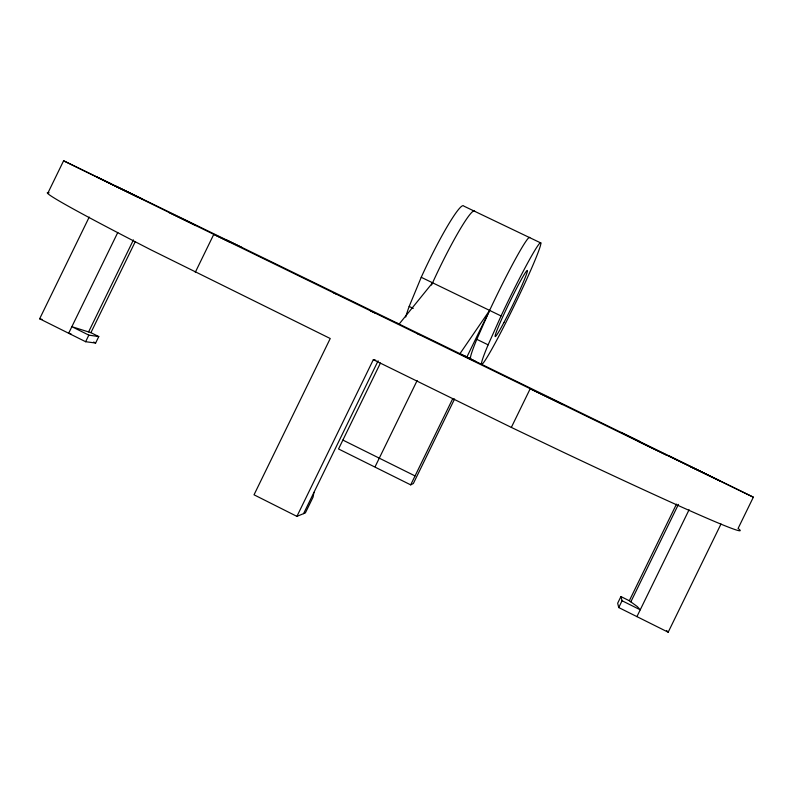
<?xml version="1.0" encoding="UTF-8"?>
<svg xmlns="http://www.w3.org/2000/svg" width="793" height="793" viewBox="0 0 793 793"><rect width="100%" height="100%" fill="white"/><g stroke="black" fill="none" stroke-linecap="round" stroke-linejoin="round"><path stroke-width="1.19" d="M313.929 492.413L313.086 497.092L305.374 512.902L296.909 516.372L254.028 494.802L330.235 338.522L150.918 249.835A385.428 8.188 26 0 1 49.097 192.778M405.709 317.022A67.256 7.038 -64.2 0 1 409.178 306.435L421.232 277.292A67.256 7.038 -64.2 0 1 463.796 206.101L540.836 242.975M397.6 323.326L470.665 358.882A67.524 4.213 -64.1 0 1 476.801 339.325L489.608 310.41A67.524 4.213 -64.1 0 1 529.783 237.682M488.121 344.836L501.067 315.961A67.574 3.737 -64.1 0 1 540.856 243.203A67.574 3.737 -64.1 0 1 501.295 331.514A67.574 3.737 -64.1 0 1 488.121 344.836L476.801 339.325M48.105 192.59L63.599 160.791L141.997 198.845M98.768 336.579L88.836 335.132L71.866 326.676L90.908 332.673L98.768 336.579L95.626 343.032L85.624 341.714L39.65 318.786L89.212 217.084M117.78 232.478L68.664 333.258L70.993 333.833M88.618 331.87L133.432 239.912M85.624 341.714L88.836 335.132M90.908 332.673L135.276 241.647M195.296 272.286L213.763 234.401L562.762 404.589M296.909 516.372L373.334 359.675L375.733 360.23M303.58 513.646L378.122 360.795M380.452 363.035L338.542 448.967L410.695 484.86L413.341 483.522L454.587 398.968M431.501 285.014L432.581 282.794A67.296 6.572 -64.2 0 1 474.759 211.344M375.129 466.68L417.138 380.551M466.849 357.078L489.608 310.41L459.89 353.787L475.156 361.142M410.695 484.86L452.803 398.542M373.334 359.675L511.336 427.407L530.19 388.768L666.516 455.162M620.919 596.564L622.069 600.747L640.238 609.807L637.354 606.615L629.315 600.747L620.919 596.564L617.668 603.225L618.738 607.557L668.182 632.209L721.006 523.995M618.738 607.557L622.069 600.747M629.315 600.747L676.479 504.12M630.841 601.857L678.411 504.398M636.918 616.617L689.077 509.76M620.939 432.354L753.35 497.181L738.075 528.475A385.428 8.188 26 0 1 563.793 452.466L511.336 427.407M399.097 324.129L432.581 282.794M39.65 318.786L42.049 319.401M753.35 497.181L638.196 441.304M417.485 333.734L419.517 334.696M370.42 310.826L375.267 313.136M333.278 292.647L336.43 294.153M110.643 183.639L97.063 177.107L137.982 197.269M421.232 277.292L501.067 315.961M690.495 466.72L720.609 481.212L668.291 455.519M342.873 440.075L415.046 475.929M409.178 306.435L413.262 308.418M116.333 186.315L241.964 247.485M227.145 240.229L399.365 324.168M464.718 356.077L640.06 441.661M169.078 212.564L229.782 242.152M195.911 225.608L63.599 160.791M93.663 342.051L95.626 343.032M666.606 630.514L668.182 632.209M503.902 322.563A36.835 2.042 -64.1 0 0 527.395 270.542A36.835 2.042 -64.1 0 0 502.395 317.606A36.835 2.042 -64.1 0 0 503.902 322.563"/></g></svg>
